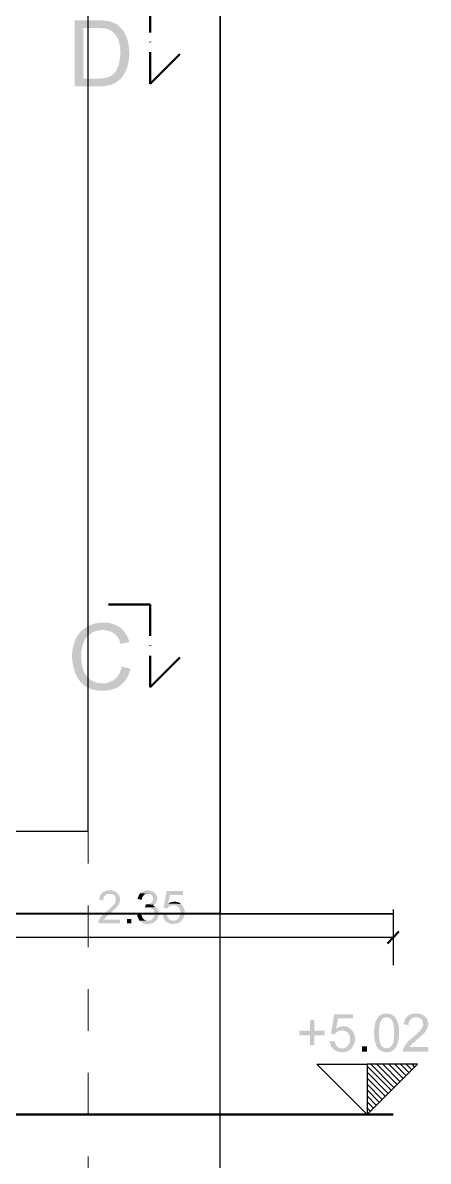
# Model space of a CAD drawing. Header units: millimetres. Extents: x -35.3 to 0.3, y 0.4 to 20.6.
# Drawn here: x -21.784 to -20.816, y 14.301 to 17.019 of the extents above; entities that cross this region are included whole.
import ezdxf

# ---------------------------------------------------------------- set-up
doc = ezdxf.new("R2010")
doc.units = ezdxf.units.MM
doc.linetypes.add('PDF_IMPORT', pattern=[1, 0.8, -0.2])
for name, color, linetype in [('Layer1', 3, 'Continuous'), ('PDF _Geometria', 7, 'Continuous'), ('PDF _Riempimenti solidi', 7, 'Continuous')]:
    doc.layers.add(name, color=color, linetype=linetype)

msp = doc.modelspace()

# ---------------------------------------------------------------- hatches: boundary and pattern name
at = {"layer": 'PDF _Riempimenti solidi', "transparency": 33554559}
for points in [[(-21.606, 17.0252), (-21.6602, 17.0252), (-21.6602, 16.8677), (-21.5943, 16.8677), (-21.5902, 16.8685), (-21.586, 16.8685), (-21.5818, 16.8693), (-21.5777, 16.8702), (-21.5743, 16.871), (-21.566, 16.8743), (-21.5627, 16.876), (-21.5585, 16.8785), (-21.5568, 16.8802), (-21.5535, 16.8827), (-21.5502, 16.8852), (-21.6393, 16.886), (-21.6393, 17.0068), (-21.606, 17.0068), (-21.551, 17.0085), (-21.5543, 17.0118), (-21.5577, 17.0143), (-21.561, 17.0168), (-21.5652, 17.0185), (-21.5735, 17.0218), (-21.5777, 17.0227), (-21.5785, 17.0235), (-21.5818, 17.0235), (-21.586, 17.0243), (-21.5902, 17.0243), (-21.5952, 17.0252), (-21.6002, 17.0252)], [(-21.551, 17.0085), (-21.606, 17.0068), (-21.5993, 17.0068), (-21.5943, 17.006), (-21.5893, 17.006), (-21.5852, 17.0052), (-21.5818, 17.0043), (-21.5793, 17.0035), (-21.5785, 17.0027), (-21.5743, 17.001), (-21.571, 16.9993), (-21.5677, 16.996), (-21.5652, 16.9935), (-21.5618, 16.9893), (-21.5593, 16.986), (-21.5593, 16.9852), (-21.5577, 16.9827), (-21.556, 16.9793), (-21.5543, 16.9752), (-21.5535, 16.9718), (-21.5527, 16.9668), (-21.5518, 16.9627), (-21.5518, 16.9577), (-21.551, 16.9527), (-21.551, 16.9427), (-21.5518, 16.9377), (-21.5518, 16.9335), (-21.5527, 16.9293), (-21.5543, 16.921), (-21.5552, 16.9177), (-21.556, 16.916), (-21.5577, 16.911), (-21.5593, 16.9077), (-21.5618, 16.9035), (-21.5643, 16.9002), (-21.5668, 16.8977), (-21.5693, 16.8952), (-21.5727, 16.8927), (-21.581, 16.8893), (-21.5827, 16.8885), (-21.5868, 16.8877), (-21.591, 16.8868), (-21.5952, 16.8868), (-21.6002, 16.886), (-21.6393, 16.886), (-21.5502, 16.8852), (-21.5477, 16.8885), (-21.5443, 16.8927), (-21.5427, 16.8952), (-21.541, 16.8985), (-21.5385, 16.9027), (-21.5368, 16.9068), (-21.5352, 16.911), (-21.5335, 16.9152), (-21.5335, 16.9168), (-21.5327, 16.921), (-21.5318, 16.9243), (-21.531, 16.9285), (-21.5302, 16.9335), (-21.5302, 16.9377), (-21.5293, 16.9427), (-21.5293, 16.951), (-21.5302, 16.9552), (-21.5302, 16.9602), (-21.531, 16.9643), (-21.5327, 16.9727), (-21.5335, 16.9768), (-21.5343, 16.981), (-21.536, 16.9852), (-21.5368, 16.9868), (-21.5385, 16.991), (-21.541, 16.9952), (-21.5427, 16.9985), (-21.546, 17.0027), (-21.5485, 17.006)], [(-21.5918, 15.5868), (-21.601, 15.5868), (-21.6052, 15.586), (-21.6093, 15.5852), (-21.6135, 15.5843), (-21.6177, 15.5827), (-21.6218, 15.581), (-21.626, 15.5793), (-21.6293, 15.5777), (-21.6302, 15.5777), (-21.6335, 15.5752), (-21.6402, 15.5702), (-21.6435, 15.5677), (-21.6468, 15.5643), (-21.6493, 15.561), (-21.6518, 15.5577), (-21.6568, 15.5493), (-21.6585, 15.5452), (-21.6602, 15.5418), (-21.661, 15.5377), (-21.6627, 15.5335), (-21.6643, 15.5252), (-21.6652, 15.521), (-21.6652, 15.516), (-21.666, 15.5118), (-21.666, 15.5027), (-21.6652, 15.4985), (-21.6652, 15.4935), (-21.6635, 15.4852), (-21.6627, 15.481), (-21.6618, 15.4768), (-21.6602, 15.4727), (-21.6593, 15.4685), (-21.6577, 15.4643), (-21.6552, 15.4602), (-21.6535, 15.456), (-21.651, 15.4527), (-21.6485, 15.4485), (-21.646, 15.4452), (-21.6427, 15.4427), (-21.6402, 15.4393), (-21.5935, 15.4418), (-21.596, 15.4418), (-21.6002, 15.4427), (-21.6043, 15.4427), (-21.6085, 15.4443), (-21.6127, 15.4452), (-21.6168, 15.4477), (-21.6235, 15.451), (-21.626, 15.4535), (-21.6293, 15.4568), (-21.6343, 15.4635), (-21.6368, 15.4677), (-21.6385, 15.4718), (-21.6385, 15.4727), (-21.6402, 15.476), (-21.641, 15.4802), (-21.6418, 15.4843), (-21.6427, 15.4885), (-21.6435, 15.4927), (-21.6443, 15.4977), (-21.6443, 15.516), (-21.6435, 15.5202), (-21.6427, 15.5243), (-21.6418, 15.5285), (-21.641, 15.5327), (-21.6393, 15.5368), (-21.6385, 15.5402), (-21.636, 15.5443), (-21.6343, 15.5485), (-21.6318, 15.5518), (-21.6285, 15.5552), (-21.626, 15.5577), (-21.6227, 15.5602), (-21.621, 15.561), (-21.6177, 15.5635), (-21.6135, 15.5652), (-21.6102, 15.5668), (-21.606, 15.5677), (-21.601, 15.5685), (-21.5968, 15.5693), (-21.5452, 15.5693), (-21.5485, 15.5727), (-21.5518, 15.5752), (-21.5543, 15.5768), (-21.5577, 15.5785), (-21.5618, 15.581), (-21.5652, 15.5827), (-21.5693, 15.5835), (-21.5735, 15.5852), (-21.5777, 15.586), (-21.5818, 15.5868), (-21.5868, 15.5868)], [(-21.5452, 15.5693), (-21.5918, 15.5693), (-21.5902, 15.5693), (-21.5852, 15.5685), (-21.581, 15.5677), (-21.5768, 15.5668), (-21.5727, 15.5652), (-21.5693, 15.5635), (-21.566, 15.561), (-21.5627, 15.5593), (-21.5577, 15.5527), (-21.5552, 15.5493), (-21.5535, 15.5452), (-21.5518, 15.541), (-21.5502, 15.536), (-21.5293, 15.541), (-21.5302, 15.5435), (-21.5318, 15.5477), (-21.5335, 15.5518), (-21.5352, 15.556), (-21.5377, 15.5593), (-21.5402, 15.5635), (-21.5427, 15.5668)], [(-21.5477, 15.4818), (-21.5485, 15.4768), (-21.5502, 15.4727), (-21.5518, 15.4685), (-21.5535, 15.4643), (-21.5585, 15.4577), (-21.561, 15.4543), (-21.5643, 15.4518), (-21.5652, 15.451), (-21.5685, 15.4485), (-21.5727, 15.4468), (-21.576, 15.4452), (-21.5802, 15.4435), (-21.5843, 15.4427), (-21.5893, 15.4418), (-21.5935, 15.4418), (-21.6402, 15.4393), (-21.6368, 15.4368), (-21.6335, 15.4343), (-21.6268, 15.431), (-21.6227, 15.4293), (-21.6193, 15.4277), (-21.611, 15.426), (-21.606, 15.4252), (-21.6018, 15.4243), (-21.586, 15.4243), (-21.581, 15.4252), (-21.5768, 15.4252), (-21.5727, 15.4268), (-21.5685, 15.4277), (-21.5643, 15.4293), (-21.561, 15.431), (-21.5568, 15.4327), (-21.5535, 15.4352), (-21.5502, 15.4377), (-21.5477, 15.4393), (-21.5452, 15.4427), (-21.5418, 15.4452), (-21.5393, 15.4485), (-21.5368, 15.4518), (-21.5352, 15.4552), (-21.5327, 15.4593), (-21.531, 15.4635), (-21.5293, 15.4677), (-21.5277, 15.4718), (-21.5268, 15.4768)], [(-21.5568, 14.9393), (-21.576, 14.9393), (-21.5727, 14.9393), (-21.571, 14.9385), (-21.5693, 14.9377), (-21.5668, 14.9368), (-21.566, 14.936), (-21.5652, 14.9352), (-21.5643, 14.9335), (-21.5627, 14.9318), (-21.5618, 14.9302), (-21.5618, 14.9227), (-21.5627, 14.9202), (-21.5635, 14.9185), (-21.5643, 14.916), (-21.566, 14.9143), (-21.5668, 14.9135), (-21.5677, 14.9118), (-21.5693, 14.911), (-21.5702, 14.9093), (-21.5718, 14.9077), (-21.5752, 14.9043), (-21.5768, 14.9027), (-21.5793, 14.901), (-21.581, 14.8993), (-21.5835, 14.8977), (-21.5852, 14.896), (-21.5868, 14.8943), (-21.5885, 14.8927), (-21.5902, 14.891), (-21.5918, 14.8902), (-21.5935, 14.8885), (-21.5952, 14.8868), (-21.596, 14.886), (-21.5968, 14.8843), (-21.5985, 14.8827), (-21.5993, 14.881), (-21.601, 14.8793), (-21.6018, 14.8768), (-21.6027, 14.8752), (-21.6035, 14.8727), (-21.6035, 14.8685), (-21.5518, 14.8685), (-21.5518, 14.8777), (-21.5902, 14.8777), (-21.5885, 14.8793), (-21.5877, 14.881), (-21.586, 14.8827), (-21.5852, 14.8835), (-21.5843, 14.8843), (-21.5827, 14.886), (-21.581, 14.8877), (-21.5793, 14.8893), (-21.5777, 14.891), (-21.5752, 14.8927), (-21.5743, 14.8935), (-21.5718, 14.8952), (-21.5685, 14.8985), (-21.5652, 14.9018), (-21.5635, 14.9035), (-21.5618, 14.9043), (-21.561, 14.906), (-21.5602, 14.9068), (-21.5593, 14.9077), (-21.5577, 14.9093), (-21.5568, 14.911), (-21.5552, 14.9127), (-21.5535, 14.916), (-21.5535, 14.9168), (-21.5527, 14.9193), (-21.5518, 14.921), (-21.5518, 14.9302), (-21.5527, 14.9327), (-21.5552, 14.9377)], [(-21.576, 14.9477), (-21.581, 14.9477), (-21.5827, 14.9468), (-21.5852, 14.9468), (-21.5868, 14.946), (-21.5893, 14.9452), (-21.591, 14.9443), (-21.5927, 14.9427), (-21.5943, 14.9418), (-21.5952, 14.9402), (-21.5968, 14.9393), (-21.5977, 14.9377), (-21.5985, 14.936), (-21.5993, 14.9335), (-21.6002, 14.9318), (-21.601, 14.9293), (-21.601, 14.9268), (-21.6018, 14.9252), (-21.5918, 14.9235), (-21.5918, 14.926), (-21.591, 14.9285), (-21.591, 14.9302), (-21.5902, 14.9318), (-21.5885, 14.9335), (-21.5877, 14.9352), (-21.586, 14.936), (-21.5843, 14.9377), (-21.581, 14.9393), (-21.5568, 14.9393), (-21.5585, 14.941), (-21.5602, 14.9427), (-21.5618, 14.9435), (-21.5635, 14.9452), (-21.5652, 14.946), (-21.5668, 14.946), (-21.5693, 14.9468), (-21.571, 14.9477), (-21.5735, 14.9477)], [(-21.5035, 14.941), (-21.5043, 14.9393), (-21.506, 14.9377), (-21.5068, 14.936), (-21.5077, 14.9335), (-21.5085, 14.9318), (-21.5093, 14.9293), (-21.5093, 14.9268), (-21.5002, 14.9252), (-21.4993, 14.9268), (-21.4993, 14.9293), (-21.4985, 14.931), (-21.4977, 14.9327), (-21.496, 14.9343), (-21.4952, 14.936), (-21.4935, 14.9368), (-21.4918, 14.9385), (-21.4902, 14.9393), (-21.486, 14.9393)], [(-21.486, 14.9477), (-21.4902, 14.9477), (-21.4918, 14.9468), (-21.4943, 14.946), (-21.496, 14.9452), (-21.4985, 14.9443), (-21.5002, 14.9435), (-21.5018, 14.9418), (-21.5035, 14.941), (-21.486, 14.9393), (-21.4818, 14.9393), (-21.4802, 14.9385), (-21.4777, 14.9377), (-21.476, 14.936), (-21.4752, 14.9352), (-21.4743, 14.9335), (-21.4735, 14.9318), (-21.4727, 14.9293), (-21.4727, 14.926), (-21.4735, 14.9243), (-21.4735, 14.9218), (-21.4752, 14.9202), (-21.476, 14.9185), (-21.4777, 14.9177), (-21.4785, 14.9168), (-21.4802, 14.916), (-21.4827, 14.9152), (-21.4843, 14.9143), (-21.4885, 14.9143), (-21.4702, 14.9135), (-21.4685, 14.9143), (-21.4668, 14.916), (-21.466, 14.9177), (-21.4652, 14.9185), (-21.4643, 14.921), (-21.4635, 14.9227), (-21.4627, 14.9252), (-21.4627, 14.9293), (-21.4635, 14.931), (-21.4635, 14.9335), (-21.4643, 14.9352), (-21.466, 14.9377), (-21.4668, 14.9393), (-21.4685, 14.941), (-21.4702, 14.9427), (-21.4718, 14.9435), (-21.4743, 14.9452), (-21.4752, 14.9452), (-21.4777, 14.946), (-21.4793, 14.9468), (-21.4818, 14.9468), (-21.4835, 14.9477)], [(-21.401, 14.946), (-21.4402, 14.946), (-21.4477, 14.906), (-21.4393, 14.9043), (-21.4377, 14.906), (-21.4368, 14.9077), (-21.4352, 14.9085), (-21.4327, 14.9102), (-21.431, 14.911), (-21.4293, 14.9118), (-21.4243, 14.9118), (-21.4043, 14.9135), (-21.406, 14.9152), (-21.4368, 14.916), (-21.4327, 14.9368), (-21.401, 14.9368)], [(-21.466, 14.9077), (-21.4843, 14.9068), (-21.481, 14.9068), (-21.4785, 14.906), (-21.4768, 14.9052), (-21.4752, 14.9043), (-21.4735, 14.9027), (-21.4727, 14.9018), (-21.471, 14.9002), (-21.4702, 14.8977), (-21.4702, 14.896), (-21.4693, 14.8935), (-21.4693, 14.8893), (-21.4702, 14.8868), (-21.4702, 14.8852), (-21.471, 14.8835), (-21.4727, 14.8818), (-21.4743, 14.8802), (-21.4752, 14.8785), (-21.4777, 14.8768), (-21.4793, 14.876), (-21.481, 14.876), (-21.4835, 14.8752), (-21.5043, 14.8752), (-21.5027, 14.8735), (-21.5018, 14.8727), (-21.5002, 14.871), (-21.4985, 14.8702), (-21.496, 14.8693), (-21.4943, 14.8685), (-21.4927, 14.8677), (-21.4902, 14.8677), (-21.4877, 14.8668), (-21.4835, 14.8668), (-21.4818, 14.8677), (-21.4793, 14.8677), (-21.4777, 14.8685), (-21.4752, 14.8685), (-21.4735, 14.8693), (-21.4718, 14.8702), (-21.4702, 14.8718), (-21.4685, 14.8727), (-21.4668, 14.8743), (-21.466, 14.8743), (-21.4652, 14.876), (-21.4635, 14.8777), (-21.4618, 14.8793), (-21.461, 14.881), (-21.4602, 14.8835), (-21.4602, 14.8852), (-21.4593, 14.8877), (-21.4593, 14.8968), (-21.4602, 14.8993), (-21.461, 14.901), (-21.4627, 14.9043), (-21.4643, 14.906)], [(-21.4902, 14.9143), (-21.4918, 14.906), (-21.491, 14.906), (-21.4885, 14.9068), (-21.4843, 14.9068), (-21.466, 14.9077), (-21.4693, 14.9093), (-21.4718, 14.9102), (-21.4735, 14.911), (-21.4718, 14.9118), (-21.4702, 14.9135), (-21.4885, 14.9143)], [(-21.4218, 14.921), (-21.4227, 14.921), (-21.4252, 14.9202), (-21.4268, 14.9202), (-21.4293, 14.9193), (-21.431, 14.9193), (-21.4327, 14.9185), (-21.4352, 14.9168), (-21.4368, 14.916), (-21.406, 14.9152), (-21.4077, 14.916), (-21.4093, 14.9177), (-21.4118, 14.9185), (-21.4152, 14.9202), (-21.4177, 14.9202), (-21.4202, 14.921)], [(-21.4043, 14.9135), (-21.4243, 14.9118), (-21.4193, 14.9118), (-21.4177, 14.911), (-21.416, 14.9102), (-21.4143, 14.9085), (-21.4127, 14.9077), (-21.4118, 14.9068), (-21.4102, 14.9052), (-21.4093, 14.9027), (-21.4085, 14.901), (-21.4085, 14.8993), (-21.4077, 14.8968), (-21.4077, 14.8918), (-21.4085, 14.8893), (-21.4085, 14.8877), (-21.4093, 14.8852), (-21.4102, 14.8835), (-21.411, 14.8818), (-21.4127, 14.8802), (-21.4143, 14.8785), (-21.416, 14.8777), (-21.4185, 14.876), (-21.4202, 14.876), (-21.4227, 14.8752), (-21.4243, 14.8752), (-21.4052, 14.8752), (-21.4035, 14.8768), (-21.4027, 14.8785), (-21.401, 14.881), (-21.3993, 14.8843), (-21.3985, 14.8868), (-21.3985, 14.8885), (-21.3977, 14.891), (-21.3977, 14.901), (-21.3985, 14.9027), (-21.3993, 14.9052), (-21.4002, 14.9068), (-21.401, 14.9085), (-21.4018, 14.9102), (-21.4035, 14.9118)], [(-21.5243, 14.8685), (-21.5243, 14.8793), (-21.5352, 14.8793), (-21.5352, 14.8685)], [(-21.501, 14.8902), (-21.5102, 14.8893), (-21.5102, 14.886), (-21.5093, 14.8835), (-21.5085, 14.8818), (-21.5068, 14.8785), (-21.506, 14.876), (-21.5043, 14.8752), (-21.4852, 14.8752), (-21.4877, 14.8752), (-21.4893, 14.876), (-21.4918, 14.876), (-21.4935, 14.8777), (-21.4952, 14.8785), (-21.4952, 14.8793), (-21.4968, 14.8802), (-21.4985, 14.8835), (-21.4993, 14.886), (-21.5002, 14.8877)], [(-21.4393, 14.8902), (-21.4502, 14.8893), (-21.4493, 14.8877), (-21.4493, 14.886), (-21.4485, 14.8835), (-21.4477, 14.8818), (-21.4468, 14.8793), (-21.446, 14.8777), (-21.4452, 14.876), (-21.4435, 14.8743), (-21.4418, 14.8735), (-21.441, 14.8718), (-21.4393, 14.871), (-21.4377, 14.8702), (-21.4352, 14.8693), (-21.4335, 14.8685), (-21.431, 14.8677), (-21.4293, 14.8677), (-21.4268, 14.8668), (-21.4243, 14.8668), (-21.4218, 14.8677), (-21.4177, 14.8677), (-21.4152, 14.8685), (-21.4135, 14.8693), (-21.4118, 14.8702), (-21.4102, 14.871), (-21.4085, 14.8718), (-21.4052, 14.8752), (-21.4268, 14.8752), (-21.4285, 14.876), (-21.431, 14.8768), (-21.4327, 14.8777), (-21.4343, 14.8785), (-21.4352, 14.8802), (-21.4368, 14.8818), (-21.4377, 14.8835), (-21.4385, 14.8852), (-21.4393, 14.8877)], [(-20.9152, 14.6535), (-20.921, 14.6535), (-20.9235, 14.6527), (-20.926, 14.6518), (-20.9277, 14.651), (-20.9302, 14.6502), (-20.9318, 14.6485), (-20.9327, 14.6477), (-20.9343, 14.646), (-20.9352, 14.6443), (-20.9118, 14.6443), (-20.9102, 14.6435), (-20.9077, 14.6427), (-20.906, 14.641), (-20.9043, 14.6393), (-20.9027, 14.6368), (-20.9018, 14.6368), (-20.9018, 14.6352), (-20.901, 14.6343), (-20.9002, 14.6318), (-20.8993, 14.6302), (-20.8993, 14.6285), (-20.8985, 14.626), (-20.8985, 14.6235), (-20.8977, 14.6202), (-20.8977, 14.611), (-20.8968, 14.6077), (-20.8968, 14.6068), (-20.8977, 14.6035), (-20.8977, 14.5935), (-20.8985, 14.591), (-20.8985, 14.5885), (-20.8993, 14.586), (-20.8993, 14.5843), (-20.9002, 14.5818), (-20.901, 14.5802), (-20.9018, 14.5793), (-20.9027, 14.5777), (-20.9027, 14.5768), (-20.9052, 14.5752), (-20.9068, 14.5735), (-20.9085, 14.5718), (-20.911, 14.571), (-20.9127, 14.5702), (-20.9152, 14.5702), (-20.9352, 14.5693), (-20.9335, 14.5677), (-20.9318, 14.566), (-20.9293, 14.5652), (-20.9277, 14.5635), (-20.9252, 14.5627), (-20.9227, 14.5618), (-20.9202, 14.5618), (-20.9177, 14.561), (-20.9127, 14.561), (-20.9093, 14.5618), (-20.9077, 14.5618), (-20.9052, 14.5627), (-20.9027, 14.5635), (-20.901, 14.5652), (-20.8985, 14.5668), (-20.8952, 14.5702), (-20.8935, 14.5718), (-20.8927, 14.5743), (-20.891, 14.5768), (-20.8902, 14.5793), (-20.8893, 14.5818), (-20.8885, 14.5818), (-20.8885, 14.5843), (-20.8877, 14.586), (-20.8877, 14.5885), (-20.8868, 14.591), (-20.8868, 14.5935), (-20.886, 14.596), (-20.886, 14.6202), (-20.8868, 14.6227), (-20.8868, 14.6252), (-20.8877, 14.6268), (-20.8877, 14.6285), (-20.8885, 14.631), (-20.8902, 14.636), (-20.891, 14.6385), (-20.8927, 14.6402), (-20.8935, 14.6427), (-20.8952, 14.6443), (-20.8985, 14.6477), (-20.9002, 14.6493), (-20.9027, 14.651), (-20.9035, 14.651), (-20.9052, 14.6518), (-20.9077, 14.6527), (-20.9102, 14.6535), (-20.9127, 14.6535)], [(-20.8452, 14.6535), (-20.8502, 14.6535), (-20.8527, 14.6527), (-20.8552, 14.6527), (-20.8577, 14.6518), (-20.8593, 14.651), (-20.8618, 14.6493), (-20.8635, 14.6485), (-20.8652, 14.6468), (-20.8668, 14.646), (-20.8685, 14.6435), (-20.8693, 14.6418), (-20.871, 14.6402), (-20.8718, 14.6377), (-20.8727, 14.6352), (-20.8735, 14.6327), (-20.8735, 14.6302), (-20.8743, 14.6277), (-20.8627, 14.626), (-20.8627, 14.6318), (-20.8618, 14.6335), (-20.861, 14.636), (-20.8577, 14.6393), (-20.8568, 14.641), (-20.8543, 14.6418), (-20.8527, 14.6435), (-20.8502, 14.6435), (-20.8477, 14.6443), (-20.8227, 14.6443), (-20.8243, 14.6468), (-20.826, 14.6477), (-20.8277, 14.6493), (-20.8302, 14.6502), (-20.8318, 14.6518), (-20.8343, 14.6527), (-20.8368, 14.6527), (-20.8393, 14.6535), (-20.8418, 14.6535)], [(-21.0877, 14.6377), (-21.0985, 14.6377), (-21.0985, 14.6127), (-21.1235, 14.6127), (-21.1235, 14.6018), (-21.0985, 14.6018), (-21.0985, 14.5777), (-21.0877, 14.5777), (-21.0877, 14.6018), (-21.0635, 14.6018), (-21.0635, 14.6127), (-21.0877, 14.6127)], [(-20.9952, 14.6518), (-21.0402, 14.6518), (-21.0485, 14.6052), (-21.0385, 14.6043), (-21.0377, 14.606), (-21.036, 14.6077), (-21.0335, 14.6093), (-21.0318, 14.6102), (-21.0293, 14.6118), (-21.0268, 14.6127), (-21.0218, 14.6127), (-20.9985, 14.6143), (-21.001, 14.616), (-21.036, 14.6168), (-21.031, 14.6418), (-20.9952, 14.6418)], [(-20.9352, 14.6443), (-20.9368, 14.6427), (-20.9385, 14.641), (-20.9393, 14.6385), (-20.941, 14.636), (-20.9418, 14.6335), (-20.9418, 14.6327), (-20.9427, 14.6302), (-20.9427, 14.6285), (-20.9435, 14.626), (-20.9435, 14.6235), (-20.9443, 14.6218), (-20.9443, 14.616), (-20.9452, 14.6135), (-20.9452, 14.6027), (-20.9443, 14.5993), (-20.9443, 14.5935), (-20.9435, 14.591), (-20.9435, 14.5885), (-20.9427, 14.586), (-20.9418, 14.5835), (-20.9418, 14.5818), (-20.941, 14.5793), (-20.9402, 14.5777), (-20.9393, 14.5752), (-20.9385, 14.5735), (-20.9368, 14.5718), (-20.936, 14.5702), (-20.9352, 14.5693), (-20.9152, 14.5702), (-20.916, 14.5702), (-20.9185, 14.571), (-20.921, 14.571), (-20.9227, 14.5727), (-20.9243, 14.5735), (-20.9268, 14.5752), (-20.9285, 14.5777), (-20.9293, 14.5793), (-20.9302, 14.581), (-20.931, 14.5827), (-20.931, 14.5843), (-20.9318, 14.5868), (-20.9318, 14.5893), (-20.9327, 14.5918), (-20.9327, 14.5943), (-20.9335, 14.5977), (-20.9335, 14.616), (-20.9327, 14.6193), (-20.9327, 14.6243), (-20.9318, 14.6268), (-20.931, 14.6293), (-20.931, 14.631), (-20.9302, 14.6335), (-20.9293, 14.6352), (-20.9285, 14.6368), (-20.9277, 14.6377), (-20.926, 14.6402), (-20.9243, 14.6418), (-20.9227, 14.6427), (-20.9202, 14.6435), (-20.9177, 14.6443), (-20.9152, 14.6443)], [(-20.8227, 14.6443), (-20.8452, 14.6443), (-20.841, 14.6443), (-20.8385, 14.6435), (-20.8368, 14.6427), (-20.8343, 14.6418), (-20.8327, 14.6402), (-20.831, 14.6377), (-20.8293, 14.636), (-20.8285, 14.6335), (-20.8285, 14.631), (-20.8277, 14.6285), (-20.8277, 14.6268), (-20.8285, 14.6243), (-20.8293, 14.6227), (-20.8302, 14.6202), (-20.8318, 14.6177), (-20.8335, 14.6152), (-20.8343, 14.6143), (-20.8352, 14.6127), (-20.8368, 14.611), (-20.8385, 14.6093), (-20.8402, 14.6077), (-20.8418, 14.606), (-20.8435, 14.6043), (-20.846, 14.6027), (-20.8477, 14.6002), (-20.8502, 14.5985), (-20.8535, 14.596), (-20.8552, 14.5943), (-20.8577, 14.5927), (-20.8593, 14.591), (-20.8618, 14.5893), (-20.8635, 14.5868), (-20.8652, 14.586), (-20.866, 14.5843), (-20.8677, 14.5827), (-20.8685, 14.581), (-20.8702, 14.5793), (-20.8718, 14.5768), (-20.8727, 14.5743), (-20.8743, 14.5727), (-20.8752, 14.5702), (-20.876, 14.5677), (-20.876, 14.5627), (-20.816, 14.5627), (-20.816, 14.5735), (-20.861, 14.5735), (-20.8593, 14.5752), (-20.8577, 14.5777), (-20.856, 14.5793), (-20.8552, 14.5802), (-20.8543, 14.581), (-20.8527, 14.5827), (-20.851, 14.5843), (-20.8485, 14.586), (-20.846, 14.5885), (-20.8435, 14.591), (-20.8427, 14.591), (-20.8402, 14.5935), (-20.8377, 14.5952), (-20.836, 14.5977), (-20.8335, 14.5993), (-20.8318, 14.601), (-20.8302, 14.6027), (-20.8285, 14.6043), (-20.8277, 14.6052), (-20.826, 14.6068), (-20.8252, 14.6077), (-20.8235, 14.6093), (-20.8218, 14.6118), (-20.821, 14.6135), (-20.8193, 14.616), (-20.8185, 14.6177), (-20.8185, 14.6185), (-20.8177, 14.621), (-20.8168, 14.6235), (-20.8168, 14.6335), (-20.8177, 14.636), (-20.8185, 14.6385), (-20.8193, 14.641), (-20.821, 14.6427)], [(-21.0185, 14.6227), (-21.0218, 14.6227), (-21.0243, 14.6218), (-21.0268, 14.6218), (-21.0293, 14.621), (-21.0318, 14.6202), (-21.0335, 14.6185), (-21.036, 14.6168), (-21.001, 14.616), (-21.0027, 14.6177), (-21.0043, 14.6193), (-21.0068, 14.6202), (-21.0093, 14.621), (-21.011, 14.6218), (-21.0135, 14.6227), (-21.016, 14.6227)], [(-20.9985, 14.6143), (-21.0218, 14.6127), (-21.0185, 14.6127), (-21.016, 14.6118), (-21.0135, 14.6118), (-21.0118, 14.6102), (-21.0093, 14.6093), (-21.0077, 14.6077), (-21.0068, 14.606), (-21.0052, 14.6043), (-21.0043, 14.6027), (-21.0035, 14.6002), (-21.0027, 14.5977), (-21.0027, 14.5868), (-21.0035, 14.5843), (-21.0043, 14.5818), (-21.0052, 14.5802), (-21.0068, 14.5785), (-21.0077, 14.576), (-21.0085, 14.576), (-21.0102, 14.5743), (-21.0127, 14.5727), (-21.0143, 14.5718), (-21.0168, 14.571), (-21.0193, 14.5702), (-21.0218, 14.5702), (-20.9993, 14.5702), (-20.9977, 14.5718), (-20.9977, 14.5727), (-20.996, 14.5743), (-20.9952, 14.5768), (-20.9935, 14.5785), (-20.9927, 14.581), (-20.9918, 14.5835), (-20.991, 14.586), (-20.991, 14.5993), (-20.9918, 14.6018), (-20.9927, 14.6043), (-20.9935, 14.6068), (-20.9943, 14.6085), (-20.996, 14.611), (-20.9968, 14.6127)], [(-21.0393, 14.5877), (-21.051, 14.5868), (-21.051, 14.5852), (-21.0502, 14.5827), (-21.0493, 14.5802), (-21.0485, 14.5777), (-21.0477, 14.576), (-21.0468, 14.5735), (-21.0452, 14.5718), (-21.0435, 14.5693), (-21.0418, 14.5677), (-21.0402, 14.5668), (-21.0385, 14.5652), (-21.036, 14.5643), (-21.0343, 14.5635), (-21.0318, 14.5627), (-21.0293, 14.5618), (-21.0268, 14.5618), (-21.0243, 14.561), (-21.0185, 14.561), (-21.016, 14.5618), (-21.0135, 14.5618), (-21.011, 14.5627), (-21.0093, 14.5635), (-21.0068, 14.5643), (-21.0052, 14.566), (-21.0027, 14.5668), (-20.9993, 14.5702), (-21.0243, 14.5702), (-21.0268, 14.571), (-21.0293, 14.5718), (-21.031, 14.5727), (-21.0343, 14.576), (-21.036, 14.5777), (-21.0368, 14.5793), (-21.0377, 14.5818), (-21.0385, 14.5843)], [(-20.9618, 14.5627), (-20.9618, 14.5752), (-20.9743, 14.5752), (-20.9743, 14.5627)]]:
    msp.add_hatch(color=256, dxfattribs=at).paths.add_polyline_path(points)

# ---------------------------------------------------------------- linework, layer by layer
at = {"layer": 'Layer1', "elevation": 0.3012}
msp.add_lwpolyline([(-25.6835, 17.4314), (-25.3685, 17.4315), (-25.3677, 15.0889), (-21.6277, 15.0889), (-21.6277, 17.4314), (-21.3127, 17.4314), (-21.3127, 14.8923), (-21.8243, 14.8923), (-21.8243, 14.3014), (-25.171, 14.3014), (-25.171, 14.8923), (-25.6827, 14.8921), (-25.6827, 17.4314)], dxfattribs=at)
at = {"layer": 'Layer1', "extrusion": (0, -1, 6.12323e-17), "elevation": -14.8914}
msp.add_lwpolyline([(-26.0968, -1.0771), (-26.0968, -1.7854), (-20.8993, -1.7854), (-20.8993, -1.0771), (-20.8993, -1.0771), (-20.8993, -1.0771), (-25.171, -1.0771), (-25.171, -1.0771), (-26.0968, -1.0771)], dxfattribs=at)
at = {"layer": 'Layer1'}
msp.add_polyline3d([(-21.3127, 15.0889, 2.5646), (-21.3127, 20.5569, 2.4436), (-21.3127, 20.5489, 2.0829), (-21.3127, 17.4314, 0.3012), (-21.3127, 17.4314, -1.0771), (-21.3127, 15.0889, -1.0771)], close=True, dxfattribs=at)
at = {"layer": 'PDF _Geometria', "lineweight": 25}
for points in [[(-21.3127, 14.0118), (-21.3127, 17.6585), (-21.5493, 17.6585)], [(-20.8993, 14.9018), (-20.8993, 14.7693)], [(-20.8993, 14.8352), (-20.966, 14.8352), (-21.8252, 14.8352), (-21.891, 14.8352), (-25.171, 14.8352), (-25.2377, 14.8352), (-26.0968, 14.8352)], [(-20.9618, 14.4127), (-21.0818, 14.5327), (-20.9618, 14.5327)], [(-20.9043, 14.4702), (-20.9618, 14.5277)], [(-20.8977, 14.4768), (-20.9527, 14.5327)], [(-20.8902, 14.4843), (-20.9385, 14.5327)], [(-20.8835, 14.491), (-20.9243, 14.5327)], [(-20.876, 14.4985), (-20.9102, 14.5327)], [(-20.8693, 14.5052), (-20.896, 14.5327)], [(-20.8618, 14.5118), (-20.8818, 14.5327)], [(-20.8552, 14.5193), (-20.8685, 14.5327)], [(-20.8485, 14.526), (-20.8543, 14.5327)], [(-20.9118, 14.4627), (-20.9618, 14.5135)], [(-20.9185, 14.456), (-20.9618, 14.4993)], [(-20.926, 14.4485), (-20.9618, 14.4852)], [(-20.9327, 14.4418), (-20.9618, 14.471)], [(-20.9402, 14.4343), (-20.9618, 14.4568)], [(-20.9468, 14.4277), (-20.9618, 14.4427)], [(-20.9543, 14.4202), (-20.9618, 14.4285)]]:
    msp.add_lwpolyline(points, dxfattribs=at)
at = {"layer": 'PDF _Geometria', "linetype": 'PDF_IMPORT', "lineweight": 9, "ltscale": 0.118333}
msp.add_lwpolyline([(-21.6277, 14.0118), (-21.6277, 17.5835)], dxfattribs=at)
at = {"layer": 'PDF _Geometria', "lineweight": 50}
for points in [[(-21.4793, 17.0718), (-21.4793, 16.996)], [(-21.4793, 16.9727), (-21.4793, 16.9735)], [(-21.4793, 15.6302), (-21.4793, 15.5552)], [(-21.4793, 15.5318), (-21.4793, 15.5327)], [(-20.886, 14.8493), (-20.9135, 14.821)], [(-21.8252, 14.4127), (-20.8993, 14.4127)]]:
    msp.add_lwpolyline(points, dxfattribs=at)
at = {"layer": 'PDF _Geometria', "linetype": 'PDF_IMPORT', "lineweight": 50, "ltscale": 0.076016}
msp.add_lwpolyline([(-21.4793, 16.9493), (-21.4793, 16.8735), (-21.3385, 17.0143)], dxfattribs=at)
at = {"layer": 'PDF _Geometria', "linetype": 'PDF_IMPORT', "lineweight": 50, "ltscale": 0.073333}
msp.add_lwpolyline([(-21.4793, 15.6302), (-21.6727, 15.6302)], dxfattribs=at)
at = {"layer": 'PDF _Geometria', "linetype": 'PDF_IMPORT', "lineweight": 50, "ltscale": 0.075425}
msp.add_lwpolyline([(-21.4793, 15.5077), (-21.4793, 15.4327), (-21.3393, 15.5735)], dxfattribs=at)
at = {"layer": 'PDF _Geometria', "lineweight": 25}
msp.add_lwpolyline([(-20.9618, 14.5327), (-20.9618, 14.4127), (-20.8418, 14.5327)], close=True, dxfattribs=at)

doc.saveas('drawing.dxf')
